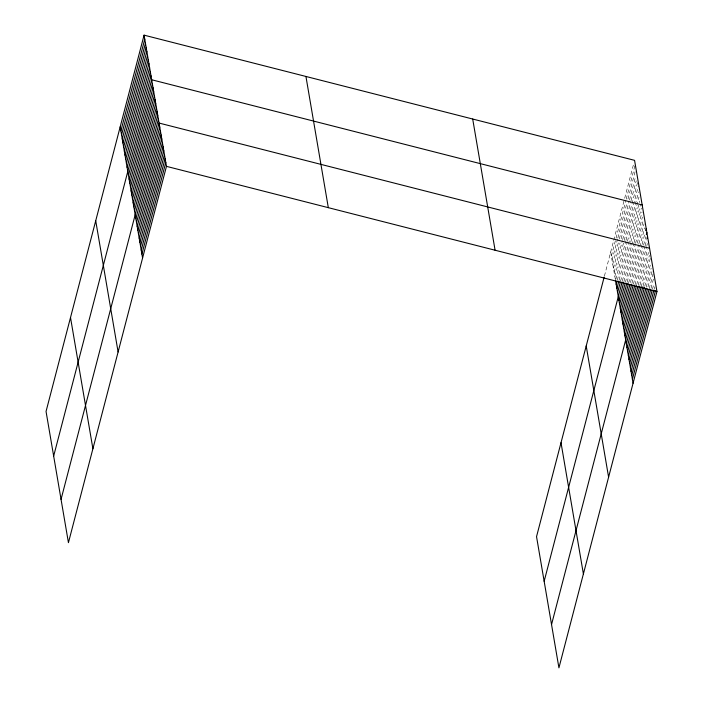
<?xml version="1.0" encoding="UTF-8"?>
<svg xmlns="http://www.w3.org/2000/svg" width="703" height="703" viewBox="0 0 703 703"><rect width="100%" height="100%" fill="white"/><g stroke="black" fill="none" stroke-linecap="round" stroke-linejoin="round"><path stroke-width="0.53" stroke-dasharray="3.52 2.64" d="M604.431 276.033L624.405 199.336M624.677 198.281L633.465 164.555M611.373 256.085L625.925 200.223M626.197 199.169L634.985 165.442M612.067 260.136L617.55 239.064M617.832 238.009L626.891 203.229M627.99 199.011L635.67 169.502M612.752 264.196L619.071 239.951M619.343 238.897L629.229 200.961M629.501 199.907L635.538 176.717M613.447 268.247L620.037 242.957M621.136 238.739L630.74 201.849M631.013 200.794L636.233 180.776M614.141 272.307L622.375 240.69M622.647 239.635L637.753 181.664M614.835 276.358L623.886 241.577M624.167 240.531L638.438 185.724M615.793 279.363L625.679 241.419M625.951 240.364L638.588 191.884M617.313 280.26L627.199 242.315M627.471 241.261L639.001 196.998M619.106 280.093L639.695 201.049M620.617 280.989L630.503 243.045M630.776 241.99L640.389 205.109M622.41 280.831L641.356 208.106M623.904 281.604L633.79 243.66M634.062 242.605L642.024 212.042M625.398 282.378L635.284 244.433M635.556 243.379L642.419 217.034M627.173 282.096L636.233 247.315M637.322 243.106L643.368 219.916M628.667 282.87L638.544 244.934M638.825 243.879L644.036 223.853M630.433 282.597L644.713 227.79M631.927 283.371L641.813 245.426M642.085 244.372L645.108 232.781M633.421 284.144L643.307 246.199M643.579 245.145L645.776 236.718M634.923 284.917L644.8 246.973M645.073 245.918L646.725 239.6M636.69 284.636L646.575 246.691M646.848 245.637L647.393 243.537M638.183 285.409L647.516 249.574M639.958 285.128L648.465 252.456M641.171 286.956L649.414 255.338M643.219 285.629L650.354 258.221M644.713 286.402L650.758 263.212M646.206 287.175L651.154 268.203M647.981 286.894L652.094 271.086M649.203 288.722L653.043 273.968M650.969 288.441L653.439 278.959M652.463 289.214L653.834 283.95M654.238 288.942L654.783 286.833M610.679 252.026L615.353 279.407"/><path stroke-width="1.05" d="M144.071 35.15L46.047 411.457L68.437 542.663L166.462 166.356L144.071 35.15L634.563 160.337L656.954 291.543L558.929 667.85L536.538 536.644L604.158 277.079M120.881 130.899L144.765 39.21M121.566 134.958L145.451 43.261M122.26 139.009L146.145 47.321M122.955 143.069L146.839 51.372M123.649 147.12L147.533 55.432M124.334 151.18L148.219 59.483M125.029 155.231L148.913 63.542M125.723 159.291L149.607 67.593M126.417 163.342L150.301 71.653M127.102 167.402L150.987 75.704M53.665 456.071L151.681 79.764L642.173 204.942M128.473 175.39L152.358 83.692M129.141 179.327L153.026 87.629M129.809 183.263L153.693 91.566M130.486 187.2L154.37 95.503M131.153 191.137L155.038 99.439M131.83 195.074L155.714 103.376M132.498 199.011L156.382 107.313M133.175 202.947L157.059 111.25M133.842 206.875L157.727 115.187M134.51 210.812L158.395 119.123M61.047 499.367L159.071 123.06L649.563 248.247M135.855 218.686L159.739 126.997M136.531 222.623L160.416 130.934M137.199 226.559L161.084 134.871M137.876 230.496L161.76 138.799M138.544 234.433L162.428 142.735M139.212 238.37L163.096 146.672M139.888 242.307L163.773 150.609M140.556 246.243L164.44 154.546M141.233 250.18L165.117 158.483M141.901 254.117L165.785 162.419M616.215 284.469L617.041 281.314M616.909 288.529L618.825 281.147M617.594 292.58L620.345 282.044M544.157 581.258L622.137 281.885M618.965 300.576L623.631 282.659M619.633 304.513L625.125 283.432M620.31 308.45L626.891 283.151M620.977 312.387L628.385 283.924M621.645 316.324L629.888 284.697M622.322 320.26L631.654 284.425M645.653 230.672L646.206 228.563M622.99 324.188L633.148 285.198M646.329 234.609L646.874 232.5M623.666 328.125L634.642 285.972M646.997 238.545L647.551 236.436M624.334 332.062L636.417 285.69M625.011 335.999L637.911 286.464M551.539 624.554L639.677 286.183M626.347 343.872L641.171 286.956M627.023 347.809L642.946 286.683M627.691 351.746L644.44 287.457M628.368 355.683L645.934 288.23M629.036 359.62L647.428 289.003M629.712 363.556L648.922 289.777M630.38 367.493L650.697 289.495M631.048 371.43L652.191 290.269M631.725 375.367L653.957 289.996M632.392 379.295L655.46 290.77M166.462 166.356L656.954 291.543M615.52 280.418L633.069 383.232M586.214 345.955L608.605 477.161M561.012 442.723L583.393 573.929M472.697 119.027L495.088 250.233M305.937 76.46L328.319 207.666M120.187 126.848L142.577 258.054M95.722 220.768L118.104 351.975M70.511 317.536L92.901 448.742"/></g></svg>
